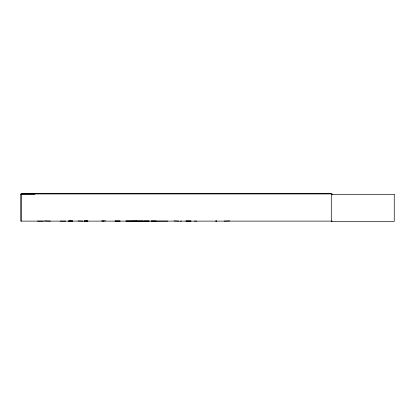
<?xml version="1.0" encoding="UTF-8"?>
<svg xmlns="http://www.w3.org/2000/svg" width="415" height="415" viewBox="0 0 415 415"><rect width="100%" height="100%" fill="white"/><g stroke="black" fill="none" stroke-linecap="round" stroke-linejoin="round"><path stroke-width="0.62" d="M60.113 221.107L65.695 221.107M224.162 221.107L229.837 220.889M37.392 221.107L43.316 221.107M68.672 221.096L69.217 220.936C66.058 221.579 79 220.728 68.828 221.008M70.327 221.102L70.726 221.096L70.031 221.107L70.586 221.019M70.695 221.112L70.825 221.008M71.681 221.107L72.335 221.096M84.577 221.102L84.276 221.096L87.939 221.096L87.498 221.107M84.712 221.107L84.951 221.112M85.884 221.096L86.559 221.112M86.45 221.019L86.19 221.019M216.469 221.112L216.744 221.107L215.312 221.05M216.64 220.998L216.308 221.112M167.769 221.086L151.107 221.102M83.01 221.086L77.984 220.889M84.447 221.019L87.632 221.107M85.656 221.117L85.91 221.117M87.409 221.019L87.539 221.102M102.303 221.107L102.578 221.086M103.688 221.06L103.351 221.086M331.284 193.94L20.75 193.94L20.75 221.117L332.27 221.117M20.75 194.443L34.985 194.443M115.043 221.003L120.08 221.003M125.978 221.003L131.021 221.008M131.213 221.003L136.255 221.008M136.514 221.003L143.201 221.008M144.161 221.008L149.203 221.008M151.101 221.003L156.144 221.003M185.951 221.008L190.993 221.003M50.506 221.107L44.545 220.889M115.043 221.102L120.08 221.102M125.984 221.102L131.016 221.102M131.213 221.102L136.416 220.946M136.514 221.102L149.198 221.102M178.709 221.107L174.124 220.889M185.951 221.102L190.988 221.102M196.658 221.107L194.521 221.086M180.458 221.2L181.5 221.138M332.016 194.936L332.016 193.66L21.481 193.66L21.481 221.117M105.618 220.889L101.587 220.889M394.25 194.443L331.284 194.443L331.284 221.34L394.25 221.34L394.25 194.443"/></g></svg>
